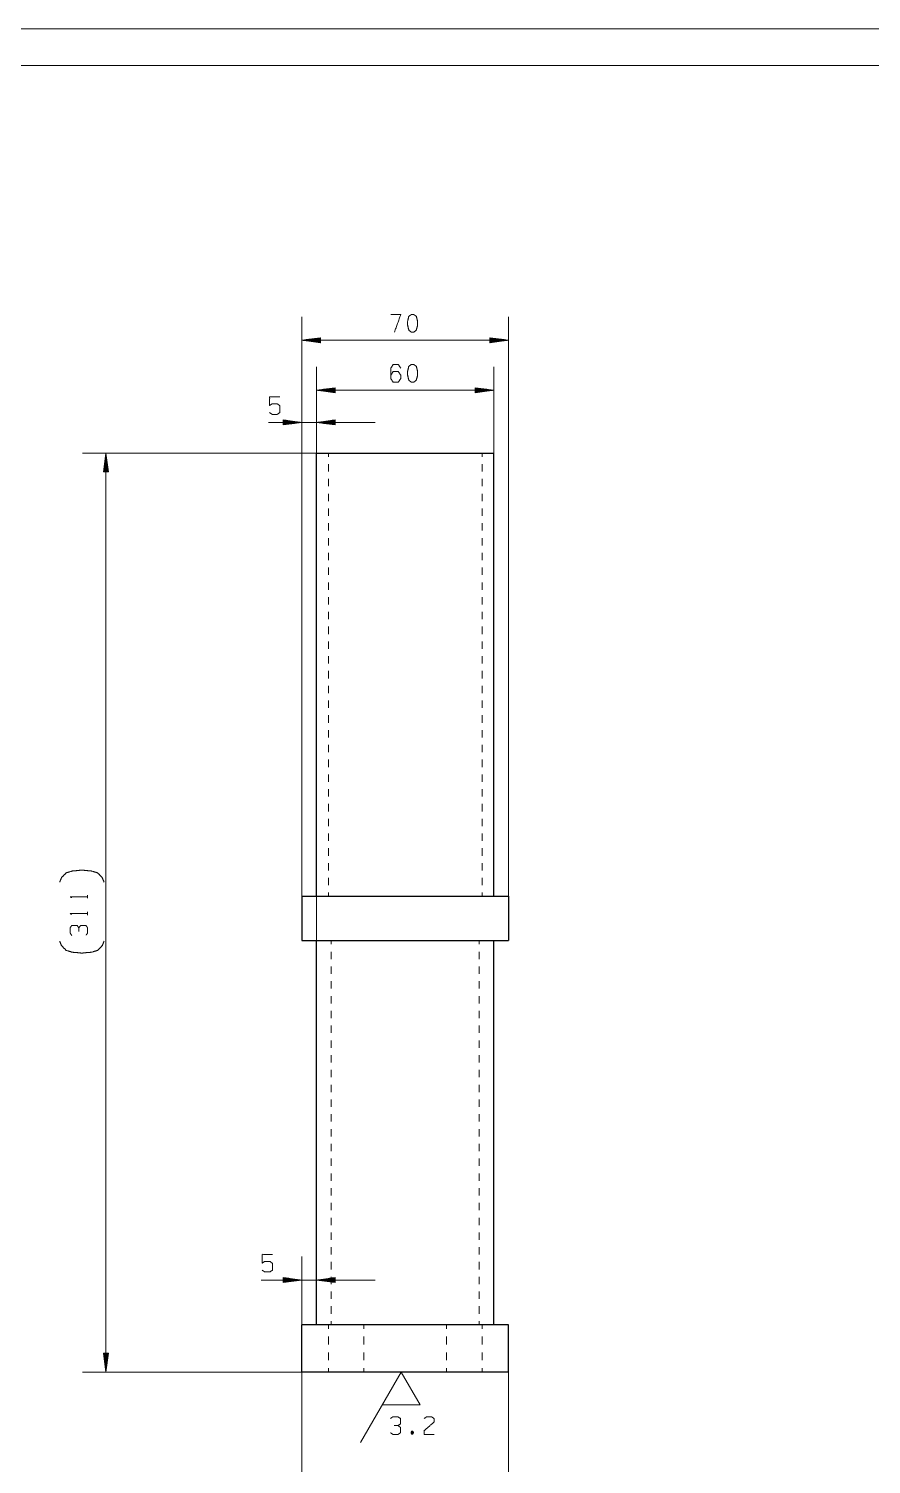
# Model space of a CAD drawing. Header units: millimetres. Extents: x 0 to 420, y 0 to 297.
# Drawn here: x 191.9 to 305.9, y 102.7 to 297 of the extents above; entities that cross this region are included whole.
import ezdxf

# ---------------------------------------------------------------- set-up
doc = ezdxf.new("R2010")
doc.units = ezdxf.units.MM
doc.layers.add('101', color=7, linetype='Continuous', true_color=0xffffff)

msp = doc.modelspace()

# ---------------------------------------------------------------- linework, layer by layer
at = {"layer": '101', "color": 133, "linetype": 'Continuous', "lineweight": 18}
for p, q in [((420, 297), (0, 297)), ((415, 292), (25, 292))]:
    msp.add_line(p, q, dxfattribs=at)
at = {"layer": '101', "color": 22, "linetype": 'Continuous', "lineweight": 18}
for p, q in [((228.83, 179.56), (228.83, 258.01)), ((256.83, 179.56), (256.83, 258.01)), ((231.37, 255.17), (228.83, 254.83)), ((228.83, 254.83), (231.37, 254.5)), ((228.83, 254.83), (256.83, 254.83)), ((231.37, 254.86), (229.02, 254.86)), ((231.37, 254.81), (229.02, 254.81)), ((231.37, 254.91), (229.41, 254.91)), ((231.37, 254.76), (229.41, 254.76)), ((231.37, 254.96), (229.79, 254.96)), ((231.37, 254.71), (229.79, 254.71)), ((231.37, 255.01), (230.18, 255.01)), ((231.37, 254.66), (230.18, 254.66)), ((231.37, 255.06), (230.56, 255.06)), ((231.37, 254.61), (230.56, 254.61)), ((231.37, 255.11), (230.95, 255.11)), ((231.37, 255.17), (231.34, 255.17)), ((231.37, 255.17), (231.34, 255.17)), ((231.37, 254.5), (231.37, 255.17)), ((254.29, 255.17), (254.29, 254.5)), ((254.29, 255.17), (254.32, 255.17)), ((256.83, 254.83), (254.29, 255.17)), ((254.29, 255.17), (254.32, 255.17)), ((254.29, 255.11), (254.71, 255.11)), ((254.29, 255.06), (255.09, 255.06)), ((254.29, 255.01), (255.48, 255.01)), ((254.29, 254.96), (255.86, 254.96)), ((254.29, 254.91), (256.25, 254.91)), ((254.29, 254.86), (256.63, 254.86)), ((254.29, 254.5), (256.83, 254.83)), ((254.29, 254.81), (256.63, 254.81)), ((254.29, 254.76), (256.25, 254.76)), ((254.29, 254.71), (255.86, 254.71)), ((254.29, 254.66), (255.48, 254.66)), ((254.29, 254.61), (255.09, 254.61)), ((231.37, 254.56), (230.95, 254.56)), ((231.37, 254.5), (231.34, 254.5)), ((231.37, 254.5), (231.34, 254.5)), ((254.29, 254.56), (254.71, 254.56)), ((254.29, 254.5), (254.32, 254.5)), ((254.29, 254.5), (254.32, 254.5)), ((230.83, 239.56), (230.83, 251.24)), ((254.83, 239.56), (254.83, 251.24)), ((228.83, 179.56), (228.83, 246.88)), ((233.37, 248.4), (230.83, 248.07)), ((230.83, 248.07), (233.37, 247.73)), ((230.83, 248.07), (254.83, 248.07)), ((230.83, 173.56), (230.83, 246.88)), ((233.37, 248.09), (231.02, 248.09)), ((233.37, 248.04), (231.02, 248.04)), ((233.37, 248.14), (231.41, 248.14)), ((233.37, 247.99), (231.41, 247.99)), ((233.37, 248.19), (231.79, 248.19)), ((233.37, 247.94), (231.79, 247.94)), ((233.37, 248.25), (232.18, 248.25)), ((233.37, 247.89), (232.18, 247.89)), ((233.37, 248.3), (232.56, 248.3)), ((233.37, 247.84), (232.56, 247.84)), ((233.37, 248.35), (232.95, 248.35)), ((233.37, 247.79), (232.95, 247.79)), ((233.37, 248.4), (233.34, 248.4)), ((233.37, 248.4), (233.34, 248.4)), ((233.37, 247.74), (233.34, 247.74)), ((233.37, 247.74), (233.34, 247.74)), ((233.37, 247.73), (233.37, 248.4)), ((252.29, 248.4), (252.29, 247.73)), ((254.83, 248.07), (252.29, 248.4)), ((252.29, 248.4), (252.32, 248.4)), ((252.29, 248.4), (252.32, 248.4)), ((252.29, 248.35), (252.71, 248.35)), ((252.29, 248.3), (253.09, 248.3)), ((252.29, 248.25), (253.48, 248.25)), ((252.29, 248.19), (253.86, 248.19)), ((252.29, 248.14), (254.25, 248.14)), ((252.29, 248.09), (254.63, 248.09)), ((252.29, 247.73), (254.83, 248.07)), ((252.29, 248.04), (254.63, 248.04)), ((252.29, 247.99), (254.25, 247.99)), ((252.29, 247.94), (253.86, 247.94)), ((252.29, 247.89), (253.48, 247.89)), ((252.29, 247.84), (253.09, 247.84)), ((252.29, 247.79), (252.71, 247.79)), ((252.29, 247.74), (252.32, 247.74)), ((252.29, 247.74), (252.32, 247.74)), ((238.77, 243.71), (224.32, 243.71)), ((226.29, 244.04), (226.29, 243.37)), ((228.83, 243.71), (226.29, 244.04)), ((226.29, 244.04), (226.32, 244.04)), ((226.29, 244.04), (226.32, 244.04)), ((226.29, 243.99), (226.71, 243.99)), ((226.29, 243.94), (227.09, 243.94)), ((226.29, 243.89), (227.48, 243.89)), ((226.29, 243.84), (227.86, 243.84)), ((226.29, 243.78), (228.25, 243.78)), ((226.29, 243.73), (228.63, 243.73)), ((226.29, 243.37), (228.83, 243.71)), ((226.29, 243.68), (228.63, 243.68)), ((226.29, 243.63), (228.25, 243.63)), ((226.29, 243.58), (227.86, 243.58)), ((226.29, 243.53), (227.48, 243.53)), ((226.29, 243.48), (227.09, 243.48)), ((226.29, 243.43), (226.71, 243.43)), ((226.29, 243.38), (226.32, 243.38)), ((226.29, 243.38), (226.32, 243.38)), ((233.37, 244.04), (230.83, 243.71)), ((230.83, 243.71), (233.37, 243.37)), ((233.37, 243.73), (231.02, 243.73)), ((233.37, 243.68), (231.02, 243.68)), ((233.37, 243.78), (231.41, 243.78)), ((233.37, 243.63), (231.41, 243.63)), ((233.37, 243.84), (231.79, 243.84)), ((233.37, 243.58), (231.79, 243.58)), ((233.37, 243.89), (232.18, 243.89)), ((233.37, 243.53), (232.18, 243.53)), ((233.37, 243.94), (232.56, 243.94)), ((233.37, 243.48), (232.56, 243.48)), ((233.37, 243.99), (232.95, 243.99)), ((233.37, 243.43), (232.95, 243.43)), ((233.37, 244.04), (233.34, 244.04)), ((233.37, 244.04), (233.34, 244.04)), ((233.37, 243.38), (233.34, 243.38)), ((233.37, 243.38), (233.34, 243.38)), ((233.37, 243.37), (233.37, 244.04)), ((230.83, 239.56), (199.15, 239.56)), ((202.32, 239.56), (201.99, 237.02)), ((202.3, 237.02), (202.3, 239.37)), ((202.32, 239.56), (202.32, 115.16)), ((202.66, 237.02), (202.32, 239.56)), ((202.35, 237.02), (202.35, 239.37)), ((202.04, 237.02), (202.04, 237.44)), ((202.1, 237.02), (202.1, 237.82)), ((202.15, 237.02), (202.15, 238.21)), ((202.2, 237.02), (202.2, 238.6)), ((202.25, 237.02), (202.25, 238.98)), ((202.4, 237.02), (202.4, 238.98)), ((202.45, 237.02), (202.45, 238.6)), ((202.5, 237.02), (202.5, 238.21)), ((202.55, 237.02), (202.55, 237.82)), ((202.6, 237.02), (202.6, 237.44)), ((201.99, 237.02), (201.99, 237.05)), ((201.99, 237.02), (201.99, 237.05)), ((201.99, 237.02), (202.66, 237.02)), ((202.65, 237.02), (202.65, 237.05)), ((202.65, 237.02), (202.65, 237.05)), ((228.83, 121.56), (228.83, 130.8)), ((238.77, 127.62), (223.33, 127.62)), ((228.83, 127.62), (226.29, 127.96)), ((226.29, 127.96), (226.29, 127.29)), ((226.29, 127.95), (226.32, 127.95)), ((226.29, 127.95), (226.32, 127.95)), ((226.29, 127.9), (226.71, 127.9)), ((226.29, 127.85), (227.09, 127.85)), ((226.29, 127.8), (227.48, 127.8)), ((226.29, 127.75), (227.86, 127.75)), ((226.29, 127.7), (228.25, 127.7)), ((226.29, 127.65), (228.63, 127.65)), ((226.29, 127.29), (228.83, 127.62)), ((226.29, 127.6), (228.63, 127.6)), ((226.29, 127.55), (228.25, 127.55)), ((226.29, 127.5), (227.86, 127.5)), ((226.29, 127.45), (227.48, 127.45)), ((226.29, 127.4), (227.09, 127.4)), ((226.29, 127.34), (226.71, 127.34)), ((226.29, 127.29), (226.32, 127.29)), ((226.29, 127.29), (226.32, 127.29)), ((233.37, 127.96), (230.83, 127.62)), ((230.83, 127.62), (233.37, 127.29)), ((233.37, 127.65), (231.02, 127.65)), ((233.37, 127.6), (231.02, 127.6)), ((233.37, 127.7), (231.41, 127.7)), ((233.37, 127.55), (231.41, 127.55)), ((233.37, 127.75), (231.79, 127.75)), ((233.37, 127.5), (231.79, 127.5)), ((233.37, 127.8), (232.18, 127.8)), ((233.37, 127.45), (232.18, 127.45)), ((233.37, 127.85), (232.56, 127.85)), ((233.37, 127.4), (232.56, 127.4)), ((233.37, 127.9), (232.95, 127.9)), ((233.37, 127.34), (232.95, 127.34)), ((233.37, 127.95), (233.34, 127.95)), ((233.37, 127.95), (233.34, 127.95)), ((233.37, 127.29), (233.34, 127.29)), ((233.37, 127.29), (233.34, 127.29)), ((233.37, 127.29), (233.37, 127.96)), ((201.99, 117.7), (201.99, 117.67)), ((202.66, 117.7), (201.99, 117.7)), ((201.99, 117.7), (202.32, 115.16)), ((201.99, 117.7), (201.99, 117.67)), ((202.04, 117.7), (202.04, 117.28)), ((202.1, 117.7), (202.1, 116.9)), ((202.15, 117.7), (202.15, 116.51)), ((202.2, 117.7), (202.2, 116.13)), ((202.25, 117.7), (202.25, 115.74)), ((202.3, 117.7), (202.3, 115.35)), ((202.32, 115.16), (202.66, 117.7)), ((202.35, 117.7), (202.35, 115.35)), ((202.4, 117.7), (202.4, 115.74)), ((202.45, 117.7), (202.45, 116.13)), ((202.5, 117.7), (202.5, 116.51)), ((202.55, 117.7), (202.55, 116.9)), ((202.6, 117.7), (202.6, 117.28)), ((202.65, 117.7), (202.65, 117.67)), ((202.65, 117.7), (202.65, 117.67)), ((228.83, 115.16), (199.15, 115.16)), ((228.83, 115.16), (228.83, 93.02)), ((246.08, 115.16), (238.46, 115.16)), ((256.83, 115.16), (256.83, 93.02))]:
    msp.add_line(p, q, dxfattribs=at)
at = {"layer": '101', "color": 72, "linetype": 'Continuous', "lineweight": 25}
for p, q in [((230.83, 179.56), (230.83, 239.56)), ((230.83, 239.56), (254.83, 239.56)), ((254.83, 179.56), (254.83, 239.56)), ((228.83, 179.56), (256.83, 179.56)), ((228.83, 179.56), (228.83, 173.56)), ((256.83, 179.56), (256.83, 173.56)), ((228.83, 173.56), (256.83, 173.56)), ((230.83, 121.56), (230.83, 173.56)), ((254.83, 121.56), (254.83, 173.56)), ((256.83, 121.56), (228.83, 121.56)), ((228.83, 115.16), (228.83, 121.56)), ((256.83, 115.16), (256.83, 121.56)), ((256.83, 115.16), (228.83, 115.16))]:
    msp.add_line(p, q, dxfattribs=at)
at = {"layer": '101', "color": 53, "linetype": 'Continuous', "lineweight": 18}
for p, q in [((232.43, 239.06), (232.43, 239.56)), ((253.23, 239.06), (253.23, 239.56)), ((232.43, 237.06), (232.43, 238.06)), ((253.23, 237.06), (253.23, 238.06)), ((232.43, 235.06), (232.43, 236.06)), ((253.23, 235.06), (253.23, 236.06)), ((232.43, 233.06), (232.43, 234.06)), ((253.23, 233.06), (253.23, 234.06)), ((232.43, 231.06), (232.43, 232.06)), ((253.23, 231.06), (253.23, 232.06)), ((232.43, 229.06), (232.43, 230.06)), ((253.23, 229.06), (253.23, 230.06)), ((232.43, 227.06), (232.43, 228.06)), ((253.23, 227.06), (253.23, 228.06)), ((232.43, 225.06), (232.43, 226.06)), ((253.23, 225.06), (253.23, 226.06)), ((232.43, 223.06), (232.43, 224.06)), ((253.23, 223.06), (253.23, 224.06)), ((232.43, 221.06), (232.43, 222.06)), ((253.23, 221.06), (253.23, 222.06)), ((232.43, 219.06), (232.43, 220.06)), ((253.23, 219.06), (253.23, 220.06)), ((232.43, 217.06), (232.43, 218.06)), ((253.23, 217.06), (253.23, 218.06)), ((232.43, 215.06), (232.43, 216.06)), ((253.23, 215.06), (253.23, 216.06)), ((232.43, 213.06), (232.43, 214.06)), ((253.23, 213.06), (253.23, 214.06)), ((232.43, 211.06), (232.43, 212.06)), ((253.23, 211.06), (253.23, 212.06)), ((232.43, 209.06), (232.43, 210.06)), ((253.23, 209.06), (253.23, 210.06)), ((232.43, 207.06), (232.43, 208.06)), ((253.23, 207.06), (253.23, 208.06)), ((232.43, 205.06), (232.43, 206.06)), ((253.23, 205.06), (253.23, 206.06)), ((232.43, 203.06), (232.43, 204.06)), ((253.23, 203.06), (253.23, 204.06)), ((232.43, 201.06), (232.43, 202.06)), ((253.23, 201.06), (253.23, 202.06)), ((232.43, 199.06), (232.43, 200.06)), ((253.23, 199.06), (253.23, 200.06)), ((232.43, 197.06), (232.43, 198.06)), ((253.23, 197.06), (253.23, 198.06)), ((232.43, 195.06), (232.43, 196.06)), ((253.23, 195.06), (253.23, 196.06)), ((232.43, 193.06), (232.43, 194.06)), ((253.23, 193.06), (253.23, 194.06)), ((232.43, 191.06), (232.43, 192.06)), ((253.23, 191.06), (253.23, 192.06)), ((232.43, 189.06), (232.43, 190.06)), ((253.23, 189.06), (253.23, 190.06)), ((232.43, 187.06), (232.43, 188.06)), ((253.23, 187.06), (253.23, 188.06)), ((232.43, 185.06), (232.43, 186.06)), ((253.23, 185.06), (253.23, 186.06)), ((232.43, 183.06), (232.43, 184.06)), ((253.23, 183.06), (253.23, 184.06)), ((232.43, 181.06), (232.43, 182.06)), ((253.23, 181.06), (253.23, 182.06)), ((232.43, 179.56), (232.43, 180.06)), ((253.23, 179.56), (253.23, 180.06)), ((232.83, 173.06), (232.83, 173.56)), ((252.83, 173.06), (252.83, 173.56)), ((232.83, 171.06), (232.83, 172.06)), ((252.83, 171.06), (252.83, 172.06)), ((232.83, 169.06), (232.83, 170.06)), ((252.83, 169.06), (252.83, 170.06)), ((232.83, 167.06), (232.83, 168.06)), ((252.83, 167.06), (252.83, 168.06)), ((232.83, 165.06), (232.83, 166.06)), ((252.83, 165.06), (252.83, 166.06)), ((232.83, 163.06), (232.83, 164.06)), ((252.83, 163.06), (252.83, 164.06)), ((232.83, 161.06), (232.83, 162.06)), ((252.83, 161.06), (252.83, 162.06)), ((232.83, 159.06), (232.83, 160.06)), ((252.83, 159.06), (252.83, 160.06)), ((232.83, 157.06), (232.83, 158.06)), ((252.83, 157.06), (252.83, 158.06)), ((232.83, 155.06), (232.83, 156.06)), ((252.83, 155.06), (252.83, 156.06)), ((232.83, 153.06), (232.83, 154.06)), ((252.83, 153.06), (252.83, 154.06)), ((232.83, 151.06), (232.83, 152.06)), ((252.83, 151.06), (252.83, 152.06)), ((232.83, 149.06), (232.83, 150.06)), ((252.83, 149.06), (252.83, 150.06)), ((232.83, 147.06), (232.83, 148.06)), ((252.83, 147.06), (252.83, 148.06)), ((232.83, 145.06), (232.83, 146.06)), ((252.83, 145.06), (252.83, 146.06)), ((232.83, 143.06), (232.83, 144.06)), ((252.83, 143.06), (252.83, 144.06)), ((232.83, 141.06), (232.83, 142.06)), ((252.83, 141.06), (252.83, 142.06)), ((232.83, 139.06), (232.83, 140.06)), ((252.83, 139.06), (252.83, 140.06)), ((232.83, 137.06), (232.83, 138.06)), ((252.83, 137.06), (252.83, 138.06)), ((232.83, 135.06), (232.83, 136.06)), ((252.83, 135.06), (252.83, 136.06)), ((232.83, 133.06), (232.83, 134.06)), ((252.83, 133.06), (252.83, 134.06)), ((232.83, 131.06), (232.83, 132.06)), ((252.83, 131.06), (252.83, 132.06)), ((232.83, 129.06), (232.83, 130.06)), ((252.83, 129.06), (252.83, 130.06)), ((232.83, 127.06), (232.83, 128.06)), ((252.83, 127.06), (252.83, 128.06)), ((232.83, 125.06), (232.83, 126.06)), ((252.83, 125.06), (252.83, 126.06)), ((232.83, 123.06), (232.83, 124.06)), ((252.83, 123.06), (252.83, 124.06)), ((232.43, 121.56), (232.43, 121.03)), ((232.83, 121.56), (232.83, 122.06)), ((237.23, 121.03), (237.23, 121.56)), ((248.43, 121.56), (248.43, 121.03)), ((252.83, 121.56), (252.83, 122.06)), ((253.23, 121.03), (253.23, 121.56)), ((232.43, 119.96), (232.43, 118.89)), ((237.23, 118.89), (237.23, 119.96)), ((248.43, 119.96), (248.43, 118.89)), ((253.23, 118.89), (253.23, 119.96)), ((232.43, 117.83), (232.43, 116.76)), ((237.23, 116.76), (237.23, 117.83)), ((248.43, 117.83), (248.43, 116.76)), ((253.23, 116.76), (253.23, 117.83)), ((232.43, 115.69), (232.43, 115.16)), ((237.23, 115.16), (237.23, 115.69)), ((248.43, 115.69), (248.43, 115.16)), ((253.23, 115.16), (253.23, 115.69))]:
    msp.add_line(p, q, dxfattribs=at)
at = {"layer": '101', "color": 72, "linetype": 'Continuous', "lineweight": 18}
for p, q in [((199.84, 179.29), (199.84, 179.72)), ((199.84, 177.02), (199.84, 177.44)), ((243.71, 107.17), (243.86, 106.75))]:
    msp.add_line(p, q, dxfattribs=at)
at = {"layer": '101', "color": 163, "linetype": 'Continuous', "lineweight": 13}
for p, q in [((242.27, 115.16), (236.77, 105.64)), ((242.27, 115.16), (244.84, 110.71)), ((244.84, 110.71), (239.7, 110.71))]:
    msp.add_line(p, q, dxfattribs=at)
at = {"layer": '101', "color": 72, "linetype": 'Continuous', "lineweight": 18}
for points, knots in [([(241.38, 255.93), (242.23, 258.3), (240.89, 258.3)], [0, 0, 0.652472, 1, 1]), ([(243.99, 255.93), (244.33, 256.18), (244.51, 256.88), (244.51, 257.35), (244.33, 258.08), (243.99, 258.3), (243.66, 258.3), (243.32, 258.08), (243.15, 257.35), (243.16, 256.88), (243.32, 256.18), (243.66, 255.93), (243.99, 255.93)], [0, 0, 0.067528, 0.183971, 0.260584, 0.380942, 0.446142, 0.500308, 0.565504, 0.685863, 0.76253, 0.878309, 0.945834, 1, 1]), ([(240.89, 250.11), (241.2, 250.59), (241.89, 250.59), (242.23, 250.11), (242.23, 249.64), (241.89, 249.16), (241.2, 249.16), (240.89, 249.64), (240.89, 251.06), (241.2, 251.54), (241.89, 251.54), (242.23, 251.06)], [0, 0, 0.076963, 0.169763, 0.248075, 0.31202, 0.39033, 0.48313, 0.560091, 0.751925, 0.828889, 0.921688, 1, 1]), ([(243.99, 249.16), (244.33, 249.41), (244.51, 250.11), (244.51, 250.59), (244.33, 251.31), (243.99, 251.54), (243.66, 251.54), (243.32, 251.31), (243.15, 250.59), (243.16, 250.11), (243.32, 249.41), (243.66, 249.16), (243.99, 249.16)], [0, 0, 0.067526, 0.183971, 0.260585, 0.380943, 0.446142, 0.500308, 0.565504, 0.685863, 0.762529, 0.878311, 0.945834, 1, 1]), ([(224.48, 245.03), (224.82, 244.8), (225.51, 244.8), (225.84, 245.03), (225.84, 245.98), (225.51, 246.23), (224.82, 246.23), (224.48, 246), (224.48, 247.18), (225.84, 247.18)], [0, 0, 0.062227, 0.168342, 0.230571, 0.376818, 0.441268, 0.547383, 0.60961, 0.79049, 1, 1]), ([(202.06, 181.48), (201.81, 182.11), (201.19, 182.73), (200.37, 182.98), (199.62, 183.05), (199.06, 183.11), (198.5, 183.05), (197.75, 182.98), (196.94, 182.73), (196.31, 182.11), (196.06, 181.48)], [0, 0, 0.090339, 0.208958, 0.323044, 0.424047, 0.5, 0.575955, 0.676955, 0.791041, 0.909662, 1, 1]), ([(197.67, 179.36), (197.47, 179.51), (199.84, 179.51)], [0, 0, 0.093493, 1, 1]), ([(197.67, 177.09), (197.47, 177.23), (199.84, 177.23)], [0, 0, 0.093489, 1, 1]), ([(198.64, 175.29), (198.42, 175.62), (197.69, 175.62), (197.47, 175.29), (197.47, 174.6), (197.69, 174.26)], [0, 0, 0.153871, 0.429848, 0.583722, 0.846119, 1, 1]), ([(199.62, 174.28), (199.84, 174.6), (199.84, 175.29), (199.62, 175.62), (198.89, 175.62), (198.64, 175.29), (198.64, 174.78)], [0, 0, 0.124124, 0.343691, 0.472446, 0.703377, 0.836727, 1, 1]), ([(202.06, 173.49), (201.81, 172.87), (201.19, 172.24), (200.37, 171.99), (199.62, 171.93), (199.06, 171.87), (198.5, 171.93), (197.75, 171.99), (196.94, 172.24), (196.31, 172.87), (196.06, 173.49)], [0, 0, 0.09034, 0.208959, 0.323044, 0.424047, 0.5, 0.575955, 0.676955, 0.79104, 0.909661, 1, 1]), ([(223.48, 128.94), (223.82, 128.72), (224.51, 128.72), (224.85, 128.94), (224.85, 129.89), (224.51, 130.14), (223.82, 130.14), (223.48, 129.92), (223.48, 131.09), (224.85, 131.09)], [0, 0, 0.062227, 0.168342, 0.230571, 0.376816, 0.441267, 0.547382, 0.609609, 0.79049, 1, 1]), ([(241.85, 107.92), (242.19, 108.15), (242.19, 108.87), (241.85, 109.1), (241.16, 109.1), (240.83, 108.87)], [0, 0, 0.153877, 0.429855, 0.583732, 0.846129, 1, 1]), ([(245.4, 108.87), (245.72, 109.1), (246.41, 109.1), (246.74, 108.87), (246.74, 108.4), (245.38, 107.2), (245.4, 106.72), (246.74, 106.72)], [0, 0, 0.069694, 0.192979, 0.265274, 0.350227, 0.67474, 0.759752, 1, 1]), ([(240.85, 106.95), (241.16, 106.72), (241.85, 106.72), (242.19, 106.95), (242.19, 107.67), (241.85, 107.92), (241.34, 107.92)], [0, 0, 0.124118, 0.343685, 0.472446, 0.703377, 0.836734, 1, 1]), ([(243.71, 106.75), (243.86, 106.75), (243.95, 106.97), (243.86, 107.17), (243.71, 107.17), (243.62, 106.97), (243.71, 106.75), (243.86, 107.17)], [0, 0, 0.093968, 0.23678, 0.365958, 0.459926, 0.589103, 0.731915, 1, 1])]:
    msp.add_open_spline(points, degree=1, knots=knots, dxfattribs=at)

doc.saveas('drawing.dxf')
